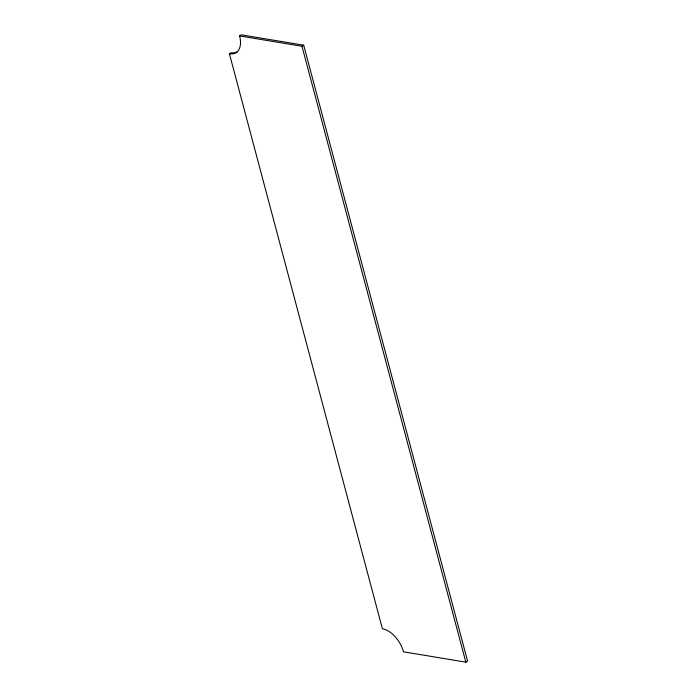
<?xml version="1.0" encoding="UTF-8"?>
<svg xmlns="http://www.w3.org/2000/svg" width="697" height="697" viewBox="0 0 697 697"><rect width="100%" height="100%" fill="white"/><g stroke="black" fill="none" stroke-linecap="round" stroke-linejoin="round"><path stroke-width="1.05" d="M239.602 35.93L241.345 34.85L303.709 45.183L467.582 661.07L465.84 662.15L403.485 651.817A22.801 13.417 58.3 0 0 382.4 628.755L229.418 53.808A22.801 13.417 58.3 0 0 239.602 35.93L301.967 46.263L303.709 45.183M229.418 53.808L231.16 52.728A22.801 13.417 58.3 0 0 237.433 51.813M301.967 46.263L465.84 662.15"/></g></svg>
